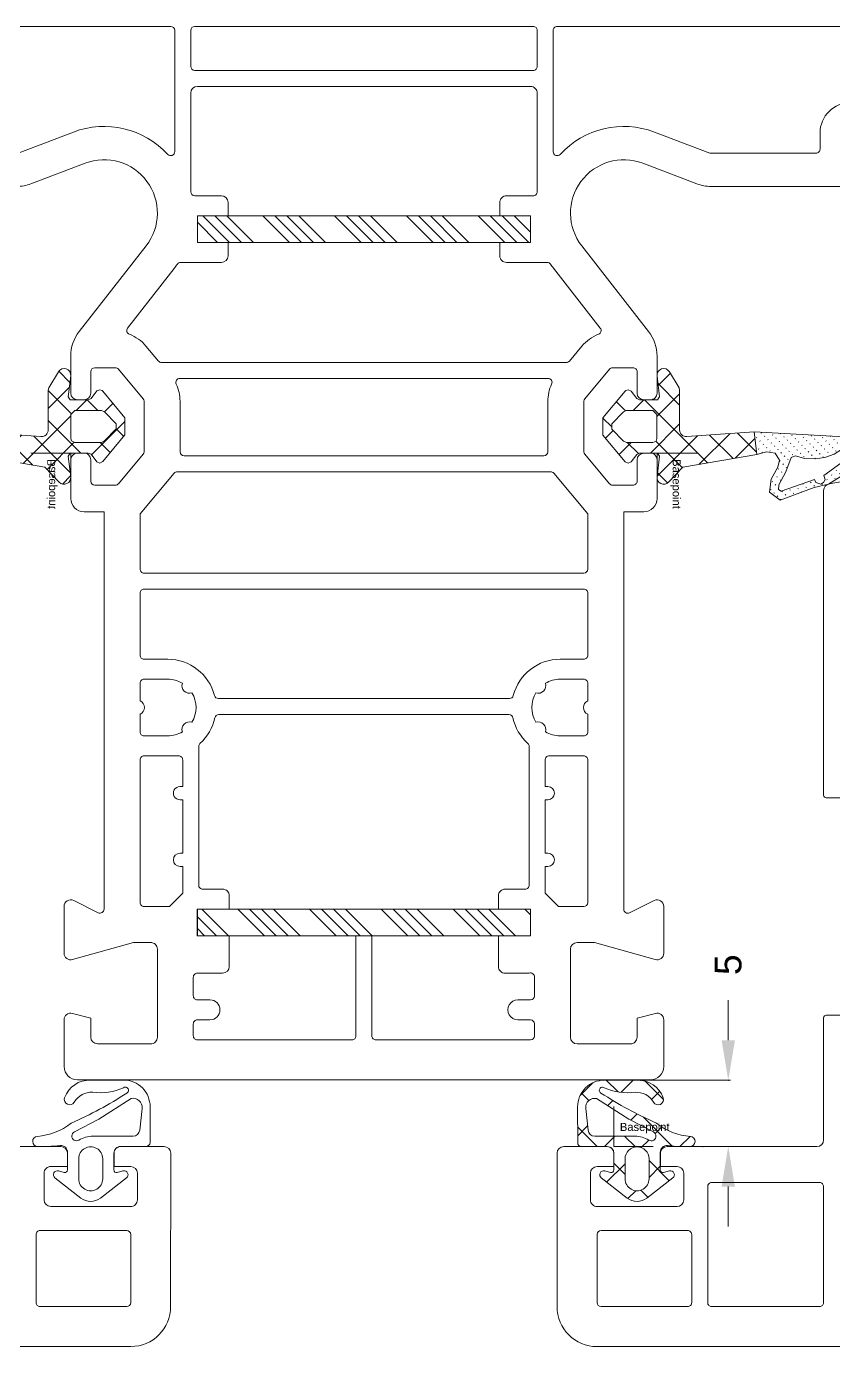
# Model space of a CAD drawing. Header units: millimetres. Extents: x 2258 to 5600, y 711 to 2563.
# Drawn here: x 2731.971 to 2734.311, y 2005.828 to 2009.653 of the extents above; entities that cross this region are included whole.
import ezdxf

# ---------------------------------------------------------------- set-up
doc = ezdxf.new("R2010")
doc.units = ezdxf.units.MM
doc.layers.add('FP_A_DOOR_WIN', color=140, linetype='Continuous', lineweight=18)
doc.layers.add('WAL', color=7, linetype='Continuous', lineweight=30)
doc.styles.get("Standard").update_dxf_attribs({"font": 'arial.ttf'})
doc.dimstyles.new('SCHUECO', dxfattribs={"dimtxt": 4, "dimasz": 3, "dimexe": 0.18, "dimexo": 0.0625, "dimgap": 2, "dimtad": 0, "dimdec": 0, "dimzin": 0, "dimdsep": 46, "dimtxsty": 'Standard', "dimcen": 0.09, "dimadec": 0, "dimazin": 0, "dimtfac": 1, "dimtdec": 0, "dimtofl": 0, "dimtmove": 0, "dimatfit": 3, "dimfxl": 1, "dimtolj": 1, "dimtzin": 0, "dimarcsym": 0})
pattern_1 = [(44.99999999999995, (-2228.714423084486, 937.4857451833668), (-2.694076836320745, 2.694076836320748), []), (44.99999999999995, (-2227.816397084498, 937.4857451833959), (-2.694076836320745, 2.694076836320748), []), (44.99999999999995, (-2226.918371084495, 937.4857451833959), (-2.694076836320745, 2.694076836320748), []), (44.99999999999995, (-2226.020343084499, 937.4857451833959), (-2.694076836320745, 2.694076836320748), [])]

# ---------------------------------------------------------------- blocks, each defined once
blk = doc.blocks.new('*D17')
at = {"transparency": 16777216}
for p, q in [((101.6754354539699, 53.10518413807917), (101.6754354539699, 56.10518413807917)), ((95.17517284629906, 50.10518413807917), (101.8554354539699, 50.10518413807917)), ((99.8524201691362, 45.1374787787651), (101.8554354539699, 45.1374787787651)), ((101.6754354539699, 42.1374787787651), (101.6754354539699, 39.1374787787651))]:
    blk.add_line(p, q, dxfattribs=at)
for p in [(95.11267284629906, 50.10518413807917), (101.6754354539699, 50.10518413807917), (99.7899201691362, 45.1374787787651)]:
    blk.add_point(p, dxfattribs=at)
for points in [[(101.1754354539699, 53.10518413807917), (102.1754354539699, 53.10518413807917), (101.6754354539699, 50.10518413807917)], [(101.1754354539699, 42.1374787787651), (102.1754354539699, 42.1374787787651), (101.6754354539699, 45.1374787787651)]]:
    blk.add_solid(points, dxfattribs=at)
at = {"transparency": 16777216, "insert": (101.6754354539699, 58.77185080474585), "char_height": 2, "attachment_point": 5, "rotation": 90}
blk.add_mtext('\\A1;5', dxfattribs=at)
blk = doc.blocks.new('BASEPOINT')
for p, q in [((0.0001424139276124947, -6.579969547004794e-08), (0.0001424139276124947, 2.998156919277449)), ((-7.890404418731123e-08, 0.0005381883725030789), (2.956911949821283, 0.0005381883725030789))]:
    blk.add_line(p, q)
blk.add_text('Basepoint', height=0.6).set_placement((0.4501424139276011, 1.169999934200292))
blk = doc.blocks.new('PRJ_INSERT_77_593613123138', base_point=(370.0591615602781, 296.904111493457))
h = blk.add_hatch()
h.set_pattern_fill('ACAD_ISO07W100', color=256, scale=0.1, angle=45, style=0)
h.set_pattern_definition([(45.00000000000001, (96.33290821566521, -202.4814861769743), (0.3535533905932738, -0.3535533905932737), [0.05, -0.3])])
h.paths.add_polyline_path([(370.2626288746902, 307.2572055504933), (370.3826278046902, 306.9672046304934), (371.4626296346902, 306.5772052504933), (372.4226287246902, 306.0372043304934), (372.7726271946902, 306.0272021904933), (372.9026282646902, 306.2272067704934), (372.0326293346902, 308.7072025004933), (372.2526267346902, 308.8172031104933), (372.3726294846903, 309.1872058604933), (372.2526267346902, 309.3972049404933), (372.0326293346902, 309.5072055504933), (371.7226279546902, 309.4172092104934), (370.4026282646902, 311.2372012804934), (369.8526290246903, 311.4372058604934), (369.7226279546902, 310.8272052504934), (370.1226294846903, 310.1872058604934), (370.3826278046902, 309.4872012804933), (370.4926284146902, 308.7372012804933), (370.4526275046902, 307.9872012804933)], flags=16)
h.paths.add_polyline_path([(370.5926268946902, 306.0872073804933), (370.0526297946902, 305.7572055504933), (369.9726279546902, 305.1272006704933), (370.1626265846902, 304.3872028004934), (368.4726279546902, 304.1872058604933), (368.8226264346902, 310.9472079904934), (369.1726287246902, 311.6572070804933), (370.6226294846903, 312.8972049404934), (370.8026297946902, 312.9672046304934), (371.0326293346902, 312.8872028004933), (371.1226294846903, 312.6472049404934), (370.9926284146902, 312.2372012804934), (371.1126273446902, 311.7972064704933), (372.3826278046902, 309.7572055504933), (372.6426299446903, 308.6872058604933), (373.5926268946902, 306.1372028004934), (372.9926284146902, 305.3472018904934), (372.0026267346902, 305.4772067704934), (371.1226294846903, 305.9672046304934)])
h = blk.add_hatch()
h.set_pattern_fill('ANSI37', color=256, scale=0.5, style=0)
h.set_pattern_definition([(45.00000000000001, (96.33290821566521, -202.4814861769743), (1.122532015133644, -1.122532015133644), []), (315, (96.33290821566521, -202.4814861769743), (-1.122532015133644, -1.122532015133644), [])])
edge = h.paths.add_edge_path()
edge.add_arc((364.2139190631738, 297.402952210202), 0.4999999999999765, 120.8947328406612, 276.9882955879087)
edge.add_line((364.2747523546797, 296.9066666969694), (365.8291620202781, 297.0972018904934))
edge.add_line((365.8291620202781, 297.0972018904934), (366.0591615602781, 296.9372058604933))
edge.add_line((366.0591615602781, 296.9372058604933), (366.0591615602781, 295.5872073804933))
edge.add_line((366.0591615602781, 295.5872073804933), (365.9691614102782, 295.3772044804933))
edge.add_line((365.9691614102782, 295.3772044804933), (365.3991617102781, 294.9572025004933))
edge.add_line((365.3991617102781, 294.9572025004933), (365.3091615602781, 294.7272067704934))
edge.add_line((365.3091615602781, 294.7272067704934), (365.3691610302782, 294.5572047904934))
edge.add_line((365.3691610302782, 294.5572047904934), (365.4191621702781, 294.5072055504933))
edge.add_line((365.4191621702781, 294.5072055504933), (367.4191621702781, 292.8372073804933))
edge.add_line((367.4191621702781, 292.8372073804933), (368.6991609502782, 292.8372073804933))
edge.add_line((368.6991609502782, 292.8372073804933), (370.6991609502782, 294.5072055504933))
edge.add_line((370.6991609502782, 294.5072055504933), (370.8091615602781, 294.7272067704934))
edge.add_line((370.8091615602781, 294.7272067704934), (370.7191614102782, 294.9572025004933))
edge.add_line((370.7191614102782, 294.9572025004933), (370.1491617102781, 295.3772044804933))
edge.add_line((370.1491617102781, 295.3772044804933), (370.0591615602781, 295.5872073804933))
edge.add_line((370.0591615602781, 295.5872073804933), (370.0591615602781, 296.9372058604933))
edge.add_line((370.0591615602781, 296.9372058604933), (370.2891611002781, 297.0972018904934))
edge.add_line((370.2891611002781, 297.0972018904934), (371.8341112121234, 296.9078259892771))
edge.add_arc((371.894944577482, 297.404111493457), 0.5000000000000268, 263.0116958858569, 406.2845243053848)
edge.add_line((372.2404834077912, 297.7655017489269), (371.1091608002781, 298.8472018904934))
edge.add_line((371.1091608002781, 298.8472018904934), (370.1626265846902, 304.3872028004934))
edge.add_line((370.1626265846902, 304.3872028004934), (368.4726279546902, 304.1872058604933))
edge.add_line((368.4726279546902, 304.1872058604933), (368.8197329087203, 299.1406875398265))
edge.add_arc((368.3216274998939, 299.0972018904934), 0.4999999999999836, 270, 364.9893918508951, ccw=False)
edge.add_line((368.3216274998939, 298.5972018904934), (365.3291620202781, 298.5972018904934))
edge.add_line((365.3291620202781, 298.5972018904934), (365.1691621702781, 298.5572086004934))
edge.add_line((365.1691621702781, 298.5572086004934), (363.957187878871, 297.8320082659878))
h.paths.add_polyline_path([(369.2591623202782, 296.5972018904934), (369.1491617102781, 296.8372073804933), (368.9591630902781, 296.8972049404933), (367.1591600302781, 296.8972049404933), (366.8591608002781, 296.5972018904934), (366.8591608002781, 294.6072040204933), (366.9691614102782, 294.3772044804933), (367.8691629302782, 293.4972034104933), (368.2491601902781, 293.4972034104933), (369.1491617102781, 294.3772044804933), (369.2591623202782, 294.6072040204933)], flags=16)
for points in [[(370.5926268946902, 306.0872073804933), (370.0526297946902, 305.7572055504933), (369.9726279546902, 305.1272006704933), (370.1626265846902, 304.3872028004934), (368.4726279546902, 304.1872058604933), (368.8226264346902, 310.9472079904934), (369.1726287246902, 311.6572070804933), (370.6226294846903, 312.8972049404934), (370.8026297946902, 312.9672046304934), (371.0326293346902, 312.8872028004933), (371.1226294846903, 312.6472049404934), (370.9926284146902, 312.2372012804934), (371.1126273446902, 311.7972064704933), (372.3826278046902, 309.7572055504933), (372.6426299446903, 308.6872058604933), (373.5926268946902, 306.1372028004934), (372.9926284146902, 305.3472018904934), (372.0026267346902, 305.4772067704934), (371.1226294846903, 305.9672046304934)], [(370.2626288746902, 307.2572055504933), (370.3826278046902, 306.9672046304934), (371.4626296346902, 306.5772052504933), (372.4226287246902, 306.0372043304934), (372.7726271946902, 306.0272021904933), (372.9026282646902, 306.2272067704934), (372.0326293346902, 308.7072025004933), (372.2526267346902, 308.8172031104933), (372.3726294846903, 309.1872058604933), (372.2526267346902, 309.3972049404933), (372.0326293346902, 309.5072055504933), (371.7226279546902, 309.4172092104934), (370.4026282646902, 311.2372012804934), (369.8526290246903, 311.4372058604934), (369.7226279546902, 310.8272052504934), (370.1226294846903, 310.1872058604934), (370.3826278046902, 309.4872012804933), (370.4926284146902, 308.7372012804933), (370.4526275046902, 307.9872012804933)], [(369.2591623202782, 296.5972018904934), (369.1491617102781, 296.8372073804933), (368.9591630902781, 296.8972049404933), (367.1591600302781, 296.8972049404933), (366.8591608002781, 296.5972018904934), (366.8591608002781, 294.6072040204933), (366.9691614102782, 294.3772044804933), (367.8691629302782, 293.4972034104933), (368.2491601902781, 293.4972034104933), (369.1491617102781, 294.3772044804933), (369.2591623202782, 294.6072040204933)]]:
    blk.add_lwpolyline(points, close=True)
blk.add_lwpolyline([(363.957187878871, 297.8320082659878, 0.8104602076721642), (364.2747523546797, 296.9066666969694), (365.8291620202781, 297.0972018904934), (366.0591615602781, 296.9372058604933), (366.0591615602781, 295.5872073804933), (365.9691614102782, 295.3772044804933), (365.3991617102781, 294.9572025004933), (365.3091615602781, 294.7272067704934), (365.3691610302782, 294.5572047904934), (365.4191621702781, 294.5072055504933), (367.4191621702781, 292.8372073804933), (368.6991609502782, 292.8372073804933), (370.6991609502782, 294.5072055504933), (370.8091615602781, 294.7272067704934), (370.7191614102782, 294.9572025004933), (370.1491617102781, 295.3772044804933), (370.0591615602781, 295.5872073804933), (370.0591615602781, 296.9372058604933), (370.2891611002781, 297.0972018904934), (371.8341112121234, 296.9078259892771, 0.7217059250208615), (372.2404834077912, 297.7655017489269), (371.1091608002781, 298.8472018904934), (370.1626265846902, 304.3872028004934), (368.4726279546902, 304.1872058604933), (368.8197329087203, 299.1406875398265, -0.4399552836846325), (368.3216274998939, 298.5972018904934), (365.3291620202781, 298.5972018904934), (365.1691621702781, 298.5572086004934)], format="xyb", close=True)
blk.add_blockref('BASEPOINT', (370.0591615602781, 296.904111493457))
blk = doc.blocks.new('PRJ_INSERT_82_593613108129', base_point=(93.09175947517126, 45.13613779578571))
for points in [[(96.57175947517125, 43.38587658549507, 0.4931454364978535), (96.82352329069754, 43.19269142198048), (97.25386843934203, 43.30800207255939, -0.8182563119999993), (97.51551644842996, 42.78128659085793), (95.57004920008067, 41.27047850614416, -0.3423746699999996), (94.09457123851244, 41.26964571502724), (92.14783110374047, 42.77792282673801, -0.8187275480000128), (92.40921151568274, 43.30484580622618), (92.83999565964504, 43.18941752719068, 0.4931454364977577), (93.09175947517126, 43.38260269070529), (93.09175947517126, 44.6374787787651, 0.4142135623730951), (92.59175947517126, 45.1374787787651), (90.67509230374839, 45.1374787787651, -0.4138931122736059), (90.37509248334236, 45.43715051612516), (90.37216594885064, 48.11171568158161, -0.4144342108231597), (92.371998102171, 50.11369932415977), (94.84659984777645, 50.11369932415976, -0.326046179430916), (96.79015758703423, 48.79695738080039, -0.9093540687874182), (96.06772258947562, 48.46181333783163, 0.282567528062956), (94.68345287512017, 49.20180357220664, -0.1321869411913661), (92.36002225202456, 49.54727830056522, 1.066738308784841), (92.12449244264275, 49.14794116641387, 0.03987579388845044), (96.29622295568663, 46.88146055462859, 0.1492606141853157), (98.83346861699634, 45.89834376379143, -0.9639919681438134), (98.8055596810595, 45.13747877876509), (98.03945080570902, 45.13747877876509, -0.01234917559832588), (97.12115260942637, 45.20578850835254, 0.4435007188284667), (96.57175947517125, 44.70823417133149)], [(94.2201044864483, 47.19826353314413), (96.05439403722954, 46.22859800580039, -1.052815809151286), (95.71731212804985, 45.61617124798789, 0.1393325173808946), (94.66411998937798, 45.91594541790977), (91.65344415577628, 45.91591661471215, -0.3824563180869147), (91.15644155935468, 46.36120670734741), (90.9764292545147, 47.99648130658164, -0.5055033371080669), (91.79450949353532, 48.73804006586558)], [(93.93175947517128, 44.21543459327921, -0.9999999999999999), (95.73175947517123, 44.21543459327921), (95.73175947517123, 42.71689257772726, -0.9999999999999999), (93.93175947517128, 42.71689257772726)]]:
    blk.add_lwpolyline(points, format="xyb", close=True)
blk = doc.blocks.new('PRJ_INSERT_87_593613108102', base_point=(93.09175947517126, 45.13613779578571))
h = blk.add_hatch()
h.set_pattern_fill('NETZ', color=256, scale=2, angle=45, style=0)
h.set_pattern_definition([(135, (93.08175947517125, 43.61418591525233), (1.414213562373095, 1.414213562373095), []), (45.00000000000001, (93.08175947517125, 43.61418591525233), (1.414213562373095, -1.414213562373095), [])])
edge = h.paths.add_edge_path()
edge.add_arc((96.77175947517125, 43.38587658549508), 0.2000000000000028, 180.000000000002, 285.0000019295155)
edge.add_line((96.82352329069754, 43.19269142198048), (97.25386843934203, 43.30800207255939))
edge.add_arc((97.3315133211453, 43.01822739111446), 0.2999968227777602, -52.16785566725042, 104.9999981410138, ccw=False)
edge.add_line((97.51551644842996, 42.78128659085793), (95.57004920008067, 41.27047850614416))
edge.add_arc((94.8317734016949, 42.22115599779926), 1.203677219034148, 232.2325292912112, 307.83214861302235, ccw=False)
edge.add_line((94.09457123851244, 41.26964571502724), (92.14783110374047, 42.77792282673801))
edge.add_arc((92.33156664494926, 43.01507115096121), 0.2999967946248068, 75.00000260703348, 232.23252942474682, ccw=False)
edge.add_line((92.40921151568274, 43.30484580622618), (92.83999565964504, 43.18941752719068))
edge.add_arc((92.89175947517126, 43.38260269070529), 0.1999999999999995, 254.9999980705052, 360)
edge.add_line((93.09175947517126, 43.38260269070529), (93.09175947517126, 44.6374787787651))
edge.add_arc((92.59175947517126, 44.6374787787651), 0.5, 0, 90)
edge.add_line((92.59175947517126, 45.1374787787651), (90.67509230374839, 45.1374787787651))
edge.add_arc((90.67509230374839, 45.43747877876511), 0.3000000000000114, 180.0626935586477, 270, ccw=False)
edge.add_line((90.37509248334236, 45.43715051612516), (90.37216594885064, 48.11171568158161))
edge.add_arc((92.37232010137694, 48.11354436159928), 2.000154988479351, 90.0092238829954, 180.052383771404, ccw=False)
edge.add_line((92.371998102171, 50.11369932415977), (94.84659984777645, 50.11369932415976))
edge.add_arc((94.91607997703656, 48.12350345785251), 1.991408314391722, 19.766012035192716, 91.99945247194978, ccw=False)
edge.add_arc((96.412993297906, 48.66376018914963), 0.3999929910101586, -149.67688034763017, 19.45089272254171, ccw=False)
edge.add_arc((94.77315991892199, 47.70487118152124), 1.499617930004429, 30.31520107230063, 93.42947711197583)
edge.add_arc((94.16370361469352, 53.69197274753278), 4.52015027590489, 246.4823667588764, 276.6027570776597, ccw=False)
edge.add_arc((92.22934864755675, 49.3552233094328), 0.2322944478963791, 55.76875376987268, 243.1668750414375)
edge.add_arc((108.3973901569434, 74.12764261078864), 29.81262625583647, 236.9179750980363, 246.0519946565889)
edge.add_arc((99.17480532190129, 50.54491495581262), 4.659091605521037, 231.8412851438167, 265.7986037213013)
edge.add_arc((98.8055596810595, 45.51842312865142), 0.3809443498863254, -90, 85.7986037213019, ccw=False)
edge.add_line((98.8055596810595, 45.13747877876509), (98.03945080570902, 45.13747877876509))
edge.add_arc((98.96297117533568, 63.75907186026259), 18.64447957884561, 264.33071728625805, 267.16079599675686, ccw=False)
edge.add_arc((97.07175947517125, 44.70823417133148), 0.5000000000000088, 84.33071728625671, 179.9999999999992)
edge.add_line((96.57175947517125, 44.70823417133149), (96.57175947517125, 43.38587658549507))
edge = h.paths.add_edge_path(flags=16)
edge.add_arc((94.83175947517125, 44.21543459327921), 0.8999999999999773, 0, 180, ccw=False)
edge.add_line((95.73175947517123, 44.21543459327921), (95.73175947517123, 42.71689257772726))
edge.add_arc((94.83175947517125, 42.71689257772726), 0.8999999999999773, -180, 0, ccw=False)
edge.add_line((93.93175947517128, 42.71689257772726), (93.93175947517128, 44.21543459327921))
edge = h.paths.add_edge_path(flags=16)
edge.add_line((94.2201044864483, 47.19826353314413), (96.05439403722954, 46.22859800580039))
edge.add_arc((95.90162032305382, 45.91370628057193), 0.3499951519098565, -121.77616109016992, 64.11906923552851, ccw=False)
edge.add_arc((94.66328266683387, 43.91303443117008), 2.002911161762198, 58.24765455453224, 89.9760473404002)
edge.add_line((94.66411998937798, 45.91594541790977), (91.65344415577628, 45.91591661471215))
edge.add_arc((91.653439372266, 46.41591661468926), 0.4999999999999954, 186.2818715188933, 270.00054814990034, ccw=False)
edge.add_line((91.15644155935468, 46.36120670734741), (90.9764292545147, 47.99648130658164))
edge.add_arc((91.65849702869959, 48.06605929631473), 0.6856074279329417, 78.55761637273463, 185.8246158643593, ccw=False)
edge.add_line((91.79450949353532, 48.73804006586558), (94.2201044864483, 47.19826353314413))
for points in [[(96.57175947517125, 43.38587658549507, 0.4931454364978535), (96.82352329069754, 43.19269142198048), (97.25386843934203, 43.30800207255939, -0.8182563119999993), (97.51551644842996, 42.78128659085793), (95.57004920008067, 41.27047850614416, -0.3423746699999996), (94.09457123851244, 41.26964571502724), (92.14783110374047, 42.77792282673801, -0.8187275480000128), (92.40921151568274, 43.30484580622618), (92.83999565964504, 43.18941752719068, 0.4931454364977577), (93.09175947517126, 43.38260269070529), (93.09175947517126, 44.6374787787651, 0.4142135623730951), (92.59175947517126, 45.1374787787651), (90.67509230374839, 45.1374787787651, -0.4138931122736059), (90.37509248334236, 45.43715051612516), (90.37216594885064, 48.11171568158161, -0.4144342108231597), (92.371998102171, 50.11369932415977), (94.84659984777645, 50.11369932415976, -0.326046179430916), (96.79015758703423, 48.79695738080039, -0.9093540687874182), (96.06772258947562, 48.46181333783163, 0.282567528062956), (94.68345287512017, 49.20180357220664, -0.1321869411913661), (92.36002225202456, 49.54727830056522, 1.066738308784841), (92.12449244264275, 49.14794116641387, 0.03987579388845044), (96.29622295568663, 46.88146055462859, 0.1492606141853157), (98.83346861699634, 45.89834376379143, -0.9639919681438134), (98.8055596810595, 45.13747877876509), (98.03945080570902, 45.13747877876509, -0.01234917559832588), (97.12115260942637, 45.20578850835254, 0.4435007188284667), (96.57175947517125, 44.70823417133149)], [(94.2201044864483, 47.19826353314413), (96.05439403722954, 46.22859800580039, -1.052815809151286), (95.71731212804985, 45.61617124798789, 0.1393325173808946), (94.66411998937798, 45.91594541790977), (91.65344415577628, 45.91591661471215, -0.3824563180869147), (91.15644155935468, 46.36120670734741), (90.9764292545147, 47.99648130658164, -0.5055033371080669), (91.79450949353532, 48.73804006586558)], [(93.93175947517128, 44.21543459327921, -0.9999999999999999), (95.73175947517123, 44.21543459327921), (95.73175947517123, 42.71689257772726, -0.9999999999999999), (93.93175947517128, 42.71689257772726)]]:
    blk.add_lwpolyline(points, format="xyb", close=True)
blk.add_blockref('BASEPOINT', (93.09175947517126, 45.13613779578571))
dim = blk.add_linear_dim(base=(101.6754354539699, 50.10518413807917), p1=(99.7899201691362, 45.1374787787651), p2=(95.11267284629906, 50.10518413807917), angle=90, dimstyle='SCHUECO')
dim.commit()
dim.dimension.update_dxf_attribs({"geometry": '*D17', "text_midpoint": (101.6754354539699, 58.77185080474585)})
blk = doc.blocks.new('sd3')
at = {"layer": 'FP_A_DOOR_WIN', "ltscale": 1000}
h = blk.add_hatch(dxfattribs=at)
h.set_pattern_fill('ANSI34', color=256, scale=0.2, angle=-3.81666561775622e-14, style=0)
h.set_pattern_definition(pattern_1)
h.paths.add_polyline_path([(-862.266510333604, 131.8003017480223), (-887.2663043399516, 131.8003017480514), (-887.2663043399516, 133.8000881250045), (-884.9663775821318, 133.80008812499), (-884.9663775821173, 133.8003017480078), (-864.5662921329058, 133.8003017480369), (-864.5662921329131, 133.8000881249463), (-862.2665103335894, 133.80008812499)])
h = blk.add_hatch(dxfattribs=at)
h.set_pattern_fill('ANSI34', color=256, scale=0.2, angle=-3.81666561775622e-14, style=0)
h.set_pattern_definition(pattern_1)
h.paths.add_polyline_path([(-864.6662677188506, 81.80028458188463), (-864.6662677188506, 81.8000709588814), (-862.2665103335967, 81.80007095880865), (-862.266510333604, 79.80028458185552), (-887.266304339937, 79.80028458187007), (-887.2663043399516, 81.8000709588232), (-884.8664019962016, 81.8000709588523), (-884.866401996187, 81.80028458188463)])
for points in [[(-848.7157538849424, 136.0001011712156, -0.09100544918140649), (-849.7809004879382, 136.1955427994981), (-853.8460677524272, 137.7394659097044, 0.7590233678601905), (-858.4183333774126, 131.5374385888135), (-853.4022076669571, 125.1171345943585, -0.1673434661817738), (-852.7662337680522, 123.2701422842656), (-852.7662337680376, 120.5000850731885, -0.4140987294296795), (-853.2662337680449, 120.000085073174), (-853.7662337680376, 120.0000850731885, -0.4144742986754213), (-854.2662337680449, 120.5000850732467), (-854.2662337680376, 122.1000759179442, 0.4139852398019882), (-854.5662825961772, 122.4000789697311), (-856.1125472446001, 122.4000789696875, 0.2215126737079824), (-856.3424056430449, 122.292916494087), (-858.1960515433966, 120.0837239760294, 0.176321042264462), (-858.2662337680449, 119.8908929874742), (-858.2662337680522, 116.1092790663679, 0.1763201655851752), (-858.1960521991932, 115.9164488594397), (-856.3424056430376, 113.7072403008642, 0.2215126737079616), (-856.1125472446074, 113.6000778252928), (-854.5662825961699, 113.6000778252783, 0.4139727884084307), (-854.2662337680231, 113.9000808770506), (-854.2662337680376, 115.5000869805663, -0.4144341899851268), (-853.7662337680449, 116.0000869805663), (-853.2662337680376, 116.0000869805663, -0.4140585600646581), (-852.7662337680522, 115.5000869805954), (-852.7662337680376, 112.6000778253074, -0.4141168356852669), (-853.7662337680595, 111.6000778253219), (-855.2662337680376, 111.6000778253074), (-855.2662337680376, 81.8000709588232, 0.55691686604508), (-854.8327620883574, 81.53142471863248), (-852.9887679477251, 82.44783707213355, -0.556607904861629), (-852.2662337680522, 82.000083165869), (-852.2662337680376, 78.5000831658981, -0.4967580906147946), (-852.9013656039824, 78.0186988885107), (-857.4663070102179, 79.30007095880865), (-858.7662337680449, 79.3000709588232, 0.4145128486108499), (-859.2662337680522, 78.8000709588232), (-859.2662337680376, 72.20011063171842, 0.4145128486108457), (-858.7662337680376, 71.70011063166021), (-854.7662337680449, 71.70011063167476, 0.4141372546644739), (-854.2662337680449, 72.20011063167476), (-854.2662337680522, 73.61580582213355), (-852.8957503696001, 73.9830543572898, -0.4929991430939729), (-852.2662337680231, 73.50008316588355), (-852.2662337680449, 70.00009842467261, -0.4141097112097161), (-853.2662337680376, 69.0001011712302), (-896.2662356753863, 69.00010117127385, -0.414271049464196), (-897.2662356754008, 70.00009842465806), (-897.2662356754008, 73.50008316588355, -0.4932576109840519), (-896.6368411441363, 73.98305435730435), (-895.2662356754008, 73.6158058221481), (-895.2662356754008, 72.20011063168931, 0.4145128486108478), (-894.7662356753935, 71.70011063170386), (-890.7663043399298, 71.70011063166021, 0.414137254664476), (-890.2663043399225, 72.20011063166021), (-890.2663043399443, 78.80007095883775, 0.4141372546644635), (-890.766304339937, 79.30007095883775), (-892.0662921329058, 79.30007095886685), (-896.6311038394633, 78.0186988885398, -0.4970037249472636), (-897.2662356753863, 78.500083165869), (-897.2662356753863, 82.00008316585445, -0.5568370763175419), (-896.5437014956988, 82.44783707213355), (-894.6998294254008, 81.53142471860338, 0.5565166634736244), (-894.2662356754008, 81.80007095883775), (-894.2662356753935, 111.6000778252637), (-895.766235675379, 111.6000778252783, -0.4142782962719561), (-896.7662356754008, 112.6000778253074), (-896.7662356753935, 115.5000869805663, -0.4144341899851226), (-896.2662356753863, 116.0000869805808), (-895.7662356753935, 116.0000869805663, -0.4140585600646664), (-895.2662356753863, 115.5000869805808), (-895.2662356753863, 113.9000808770506, 0.4144778819058457), (-894.9663089175883, 113.6000778252783), (-893.420044269129, 113.6000778252637, 0.2215154119247647), (-893.1901935000933, 113.7072403008642), (-891.336489035195, 115.9164451330726, 0.1763243448808991), (-891.2663043399443, 116.1092790660623), (-891.266304339937, 119.8908929877798, 0.1763252215664501), (-891.3364896910061, 120.0837277022947), (-893.1901911423774, 122.2929136842722, 0.2216964525937147), (-893.4200057913113, 122.400078969702), (-894.9663089175738, 122.4000789697166, 0.4144907307888861), (-895.2662356753935, 122.1000759179587), (-895.2662356753717, 120.5000850731885, -0.4140987294296753), (-895.7662356753863, 120.0000850732031), (-896.2662356753863, 120.0000850731885, -0.4144742986754232), (-896.7662356753863, 120.5000850732613), (-896.7662356754008, 123.270298527932, -0.1673417594040384), (-896.1302740425672, 125.1172751380655), (-891.1143268008818, 131.5374385888717, 0.7590228700914367), (-895.6865237613238, 137.7394659096753), (-899.7515410032793, 136.1955534160952, -0.09100796121511623), (-900.8167155594201, 136.0001011712448), (-912.0162356754008, 136.0001011712448, -0.4144957204533536)], [(-948.2662285228289, 49.0001011712302), (-892.2662342448821, 49.0001011712593, 0.4141800440952208), (-889.2662342448748, 52.00010212494817), (-889.2662342448821, 63.50010212490452, 0.4141000780213171), (-889.7662342448748, 64.0001011712593), (-893.0162342448748, 64.0001011712593, 0.4142262546462484), (-893.5162342448893, 63.50010212493362), (-893.5162342448748, 62.50010212488996), (-892.2662342448821, 62.50010212490452, -0.4140987294296731), (-891.7662342448748, 62.00010212490452), (-891.7662342448821, 60.00034088523535, -0.4143533987650225), (-892.2664730056567, 59.50010212493362), (-898.2662342448675, 59.50010212488996, -0.4142005543965916), (-898.7662342448821, 60.00010212488996), (-898.7662342448893, 62.00010212491907, -0.4142249059344036), (-898.2662342448821, 62.50010212493362), (-897.0162342448893, 62.50010212491907), (-897.0162342448748, 63.50010212491907, 0.4140987294296983), (-897.5162342448821, 64.00010212490452), (-908.7662380595866, 64.00010212490452, -0.4141852284235096), (-909.2662380595721, 64.50010212488996), (-909.2662380595721, 73.6501112801634, 0.4141729218234941), (-909.4663113017741, 73.85010822844924), (-911.2658892752734, 73.85010822842014, -0.4148355601868188)], [(-911.2658892752661, 90.1501112801925), (-909.4663113017741, 90.15011128017795, 0.4142649428828891), (-909.2662380595793, 90.35010822840559), (-909.2662380595793, 113.1989088876144, 0.3637908684517543), (-909.6794460673773, 113.6913100106467), (-914.2662380595793, 114.5001021249336)], [(-801.2662418742839, 49.0001011712593), (-857.2662361522307, 49.00010117124475, -0.4141800440952208), (-860.2662361522089, 52.00010212490452), (-860.2662361522234, 63.50010212493362, -0.4141000780213171), (-859.766236152238, 64.0001011712302), (-856.5162361522307, 64.00010117124475, -0.4142262546462484), (-856.016236152238, 63.50010212488996), (-856.0162361522234, 62.50010212490452), (-857.2662361522234, 62.50010212488996, 0.4140987294296731), (-857.7662361522307, 62.00010212488996), (-857.7662361522307, 60.0003408852499, 0.4143533987650225), (-857.2659973914415, 59.50010212490452), (-851.2662361522234, 59.50010212488996, 0.4142005543965916), (-850.7662361522162, 60.00010212487541), (-850.7662361522234, 62.00010212493362, 0.4142249059344036), (-851.2662361522307, 62.50010212493362), (-852.516236152238, 62.50010212491907), (-852.5162361522234, 63.50010212490452, -0.4140987294296983), (-852.0162361522234, 64.00010212490452), (-840.7662323375407, 64.00010212493362, 0.4141852284235096)]]:
    blk.add_lwpolyline(points, format="xyb", dxfattribs=at)
for points in [[(-908.6938479800738, 138.5000860268919, -0.4144907307889035), (-908.9937747379008, 138.8000890786643), (-908.9937747378935, 140.0000860269065, 0.4141775996259797), (-911.2938235660113, 142.3000890786498), (-915.2330325503863, 142.3000890786789, -0.4928747108713756), (-915.5228274722758, 142.6777288491576), (-914.1562503238238, 147.7777349526878, -0.3394217371552758), (-913.866455401956, 148.0000860269211), (-889.266304339937, 148.0000860268919, -0.4143884253417999), (-888.9663775821391, 147.7000829751487), (-888.9663775821246, 138.6087743813987, -0.6832181389907827), (-889.4868853946246, 138.4054510171409, 0.3063394764209429), (-896.574097003504, 140.0765935952368), (-900.7250979800738, 138.5000860268919)], [(-887.7663043399516, 147.7000829751632, -0.4144778819058825), (-887.4663775821246, 148.0000860268628), (-862.0662921329058, 148.0000860268628, -0.4139727884084385), (-861.7662433047808, 147.7000829751487), (-861.7662433047808, 145.0000860269065, -0.4139852398019465), (-862.0662921329131, 144.7000829751632), (-887.4663775821246, 144.7000829751487, -0.414490730788879), (-887.766304339937, 145.0000860268628)], [(-860.5662902255644, 147.7000829751196, -0.4141142411121429), (-860.2662413974322, 148.0000860268919), (-835.6661365886393, 148.0000860268919, -0.3394576897595111), (-835.3763416667571, 147.7777349526441), (-834.0097645183196, 142.6777288491721, -0.4933796641124775), (-834.2995594402018, 142.3000890786643), (-838.2387679477324, 142.3000890786352, 0.4141730664658379), (-840.5388167758356, 140.0000860268628), (-840.5388167758501, 138.8000890786352, -0.4144907307888772), (-840.8387435336626, 138.5000860269211), (-848.8074935336772, 138.5000860268919), (-852.9584945102251, 140.0765935952368, 0.3063520428537711), (-860.0456603427592, 138.4054510171409, -0.6829872473079543), (-860.5662902255717, 138.6087743813841)], [(-857.0308822757506, 125.376138019521, -0.5068786376784042), (-857.1623103471211, 124.9104048856098, 0.1294042729086624), (-858.4099861680515, 124.0293243503256), (-859.351468304143, 122.9072571364668, -0.2217007050997219), (-859.581286079454, 122.8000881249609), (-889.9512820884265, 122.8000881249609, -0.2216964525937126), (-890.1810967373458, 122.9072534103907), (-891.1218593020894, 124.0284261153574, 0.129513809728693), (-892.3702505957845, 124.910419523716, -0.5068763388598283), (-892.5016789129149, 125.3761512401106), (-888.9867028326698, 129.8751461205102, 0.01374640017175579), (-888.7679962889451, 130.1715180152387, -0.245391264120013), (-888.521801665258, 130.3000881249754), (-885.4663775821246, 130.3000881250045, 0.4144640356852681), (-884.9663775821246, 130.8000881250045), (-884.9663775821246, 131.8000881250045), (-887.266304339937, 131.8000881249609), (-887.2663043399516, 133.8000881250045), (-884.9663775821318, 133.80008812499), (-884.9663775821246, 134.8000881249609, 0.414417294069638), (-885.4663775821246, 135.3000890786643), (-887.46637758211, 135.3000890786498, -0.4145345493896754), (-887.7663043399298, 135.6000768715894), (-887.7663043399516, 143.0000860268919, -0.414434189985134), (-887.266304339937, 143.5000860268628), (-862.2662433047808, 143.5000860268774, -0.4140585600646061), (-861.7662433047808, 143.0000860268774), (-861.7662433047954, 135.6000768715894, -0.4140292785831807), (-862.0662921329058, 135.3000890786643), (-864.0662921329058, 135.3000890786498, 0.4140757920632828), (-864.5662921328912, 134.8000881249463), (-864.5662921329131, 133.8000881249463), (-862.2662433047808, 133.80008812499), (-862.2662433047954, 131.8000881250045), (-864.5662921329204, 131.8000881249609), (-864.5662921329058, 130.8000881249754, 0.4141227121502763), (-864.0662921329131, 130.3000881249754), (-861.0108567984862, 130.3000881249609, -0.2453921737157822), (-860.7646615865233, 130.1715171703254, 0.0146273451228477), (-860.5313901575864, 129.8565686811926)], [(-888.5823131420038, 121.6000759179296), (-860.950224965869, 121.6000759179587, -0.5502031364459006), (-860.6789530387468, 121.1719683787815, 0.1107495697884544), (-860.9662337680638, 119.8908929874888), (-860.9662337680275, 116.1000900322979, -0.4142135623730948), (-861.2662337680449, 115.8000900323386), (-888.2663531680446, 115.8000900323241, -0.414213562373095), (-888.566353168062, 116.100090032327), (-888.5663531680693, 119.8737767275161, 0.1121936566339343), (-888.8535850691114, 121.1719683788542, -0.5502031364174572)], [(-888.7764822831305, 114.6000930840964), (-860.7557710813853, 114.6000930840819, -0.2217095995094762), (-860.5259467671276, 114.4929162791959), (-857.9661849399272, 111.4419580875838), (-857.9661849399126, 107.3000869805692, -0.414213562373095), (-858.266184939901, 107.0000869805372), (-891.2662921328956, 107.0000869805954, -0.414213562373095), (-891.5662921329058, 107.3000869805837), (-891.5662921329131, 111.4421035821288), (-889.0062937716575, 114.4929315650807, -0.2216921539529607)], [(-891.565620746187, 100.846812444448), (-891.5662921270923, 105.5000467475184, -0.4142558224100689), (-891.2662921302472, 105.8000900323677), (-858.266307010199, 105.8000900323095, -0.4142174041424808), (-857.9663070102251, 105.5000860973232), (-857.9663680453814, 100.846812444448, -0.4142983664102387), (-858.2663558383574, 100.5468246514502), (-860.0419879336841, 100.5468246514502, 0.3424565687257416), (-863.5533600932249, 97.82231926947134, -0.3424565687257416), (-863.8439564098808, 97.59684296198247), (-885.6886522699788, 97.59684296199703, -0.3424565687257481), (-885.9792485866492, 97.82231926950044, 0.3424565687257416), (-889.4906207462045, 100.5468246514793), (-891.2656329532256, 100.5468246514356, -0.4142983664102107)], [(-891.565620746187, 96.42183991025377, 0.6499039041334522), (-891.5656207461943, 97.42183991023921), (-891.565620746187, 98.74683685852506, -0.4144468047252342), (-891.2656939883891, 99.04682465145015), (-889.4906207461972, 99.04682465149381, -0.1371996598161573), (-888.3882672820255, 98.73853647233045, 0.6244339804756662), (-887.6755113671534, 98.02681467052025, -0.2804484668413061), (-887.6755192872588, 95.81682162261859, 0.6244863242069474), (-888.3882665666097, 95.10511326472624, -0.1371997601196687), (-889.49062074619, 94.7968246514647), (-891.2656939883818, 94.79682465149381, -0.4143401468750159), (-891.5656207461943, 95.09684296202613)], [(-861.1443421132717, 95.10511326471169, 0.1371997601196687), (-860.0419879337132, 94.79682465150836), (-858.2662948031648, 94.7968246514356, 0.4143401468750159), (-857.9663680453959, 95.09684296198247), (-857.9663680453814, 96.42183991025377, -0.6499039041334397), (-857.9663680453959, 97.42183991023921), (-857.9663680453814, 98.74683685846685, 0.4144468047252377), (-858.2662948031939, 99.0468246514647), (-860.0419879336841, 99.0468246514647, 0.1371996598161571), (-861.1443413978413, 98.738536472345, -0.6244339804756662), (-861.8570973127134, 98.0268146704766, 0.2804484668413063), (-861.857089392608, 95.81682162258949, -0.6244863242069476)], [(-885.653302663115, 96.39683075499488), (-863.8793060167809, 96.39683075496578, -0.3534633579343162), (-863.5860078193218, 96.15988761332119, 0.1579565635716274), (-862.4658090381781, 94.22632539278129, -0.2127273987962162), (-862.3664011295768, 94.00325132717262), (-862.3663409610308, 83.60008926939918, -0.4144299052147346), (-862.6662677188579, 83.30007095883775), (-864.1662677188506, 83.30007095883775, 0.4142634643848764), (-864.6662677188433, 82.80007095883775), (-864.6662677188506, 81.8000709588814), (-862.2662433047954, 81.80007095880865), (-862.2662433047881, 79.8000709588232), (-864.6662677188433, 79.80007095880865), (-864.6662677188433, 77.50008316585445, 0.4141925722659863), (-864.1662677188506, 77.000083165869), (-862.2662433047954, 77.00008316588355, -0.4144246451432656), (-861.9663165469683, 76.7000953728857), (-861.9663165469756, 75.30007095883775, -0.4144246451433697), (-862.2662433047735, 75.00008316585445), (-863.2163165469683, 75.000083165869, 0.9999999999999999), (-863.2163165469683, 73.50008316588355), (-862.2662433047881, 73.50008316585445, -0.4144246451432656), (-861.9663165469756, 73.2000953729148), (-861.9663165469683, 72.30008621762681, -0.4144246451433072), (-862.2662433047662, 72.00009842464351), (-873.8663409610308, 72.00009842464351, -0.4144246451433143), (-874.1662677188433, 72.30008621759771), (-874.1662677188579, 79.8000709588523), (-875.3663409610381, 79.8000709588523), (-875.3663409610308, 72.30008621762681, -0.4144743061600102), (-875.6663287539996, 72.00009842462896), (-887.266304339937, 72.00009842467261, -0.4141488379223913), (-887.5663531680475, 72.30008621759771), (-887.5663531680475, 73.2000953728857, -0.4141488379223222), (-887.2663043399443, 73.500083165869), (-886.316353168062, 73.5000831658399, 0.9999999999999999), (-886.3163531680912, 75.0000831658981), (-887.2663043399516, 75.00008316585445, -0.4141488379224121), (-887.566353168062, 75.30007095886685), (-887.5663531680693, 76.7172462518356, -0.5176515333300975), (-887.1663287540141, 77.00008316588355), (-885.366401996187, 77.000083165869, 0.4144431283276326), (-884.866401996187, 77.500083165869), (-884.8664019961943, 79.8000709588232), (-887.266304339937, 79.80007095883775), (-887.2663043399516, 81.8000709588232), (-884.8664019962016, 81.8000709588523), (-884.866401996187, 82.8000709588523, 0.4145128486108603), (-885.366401996187, 83.3000709588232), (-886.8664019961943, 83.30007095883775, -0.4143401468749465), (-887.1663287539996, 83.60008926938463), (-887.1656066925134, 94.00381082220702, -0.2126569724992277), (-887.0662447100185, 94.22682449649437, 0.1579038066082451), (-885.9466008605232, 96.15988761332119, -0.3534633579343161)], [(-888.6655963321246, 93.29683991025377, -0.4143559503114282), (-888.3656695743266, 92.996821599736), (-888.366401996187, 91.00008698055171), (-888.5663531680766, 91.00008698056627, 0.9999999999999999), (-888.566353168062, 90.00008698058082), (-888.366401996187, 90.00008698055171), (-888.3664019961943, 86.0000831658399), (-888.566353168062, 86.00008316585445, 0.9999999999999999), (-888.5663531680693, 85.00008316585445), (-888.366401996187, 85.00008316585445), (-888.366401996187, 83.000083165869), (-889.366401996187, 82.000083165869), (-891.2663043399443, 82.0000831658981, -0.4141330101809536), (-891.5662921329204, 82.3000709588523), (-891.5656207462016, 92.99682159972144, -0.4143559503114283), (-891.2656939883746, 93.29683991028287)], [(-861.1662658115092, 90.00008698056627), (-860.9663146396197, 90.00008698056627, 0.9999999999999999), (-860.966314639627, 91.00008698055171), (-861.1662658114947, 91.00008698055171), (-861.1663268466582, 92.99682159970689, -0.4143559503114143), (-860.8664000888384, 93.29683991023921), (-858.2662948032084, 93.29683991028287, -0.4143559503114248), (-857.9663680453741, 92.99682159967779), (-857.9663070102106, 82.3000709588523, -0.4144246451432271), (-858.2662337680376, 82.0000831658399), (-860.1662658115092, 82.00008316588355), (-861.1662658114947, 83.00008316588355), (-861.1662658114947, 85.00008316585445), (-860.9663146396342, 85.0000831658399, 0.9999999999999999), (-860.9663146396488, 86.00008316588355), (-861.1662658114801, 86.00008316585445)], [(-900.8662098308268, 61.30008991791692), (-908.9663113017668, 61.30008991785871, 0.4144468047252203), (-909.2662380595793, 61.00010212491907), (-909.2662380595721, 52.30008991790237, 0.4144360440178681), (-908.9663113017596, 52.00010212493362), (-900.8662098307977, 52.00010212488996, 0.4144360440178403), (-900.5662830730071, 52.30008991790237), (-900.5662830729998, 61.00010212491907, 0.4144468047252412)], [(-892.5662830729998, 57.70011433195032), (-899.0662830729998, 57.70011433196487, 0.4144299052148737), (-899.366209830805, 57.40009602137434), (-899.3662098308123, 52.30008991787327, 0.4145251995864781), (-899.0662830729998, 52.00010212493362), (-892.5662830730143, 52.00010212490452, 0.4140932892758748), (-892.2662342448748, 52.30008991788782), (-892.2662342448821, 57.40009602138889, 0.4139957478629908)], [(-856.9661873240912, 57.70011433192121), (-850.4661873240984, 57.70011433195032, -0.4144299052148737), (-850.1662605663005, 57.40009602141799), (-850.1662605662859, 52.30008991785871, -0.4145251995864781), (-850.4661873240912, 52.00010212491907), (-856.9661873241057, 52.00010212496272, -0.4140932892758748), (-857.2662361522307, 52.30008991790237), (-857.2662361522234, 57.40009602138889, -0.4139957478629908)]]:
    blk.add_lwpolyline(points, format="xyb", close=True, dxfattribs=at)
for points in [[(-887.2665713687529, 133.8003017480369), (-862.266510333604, 133.8003017480223), (-862.266510333604, 131.8003017480223), (-887.2665713687529, 131.8003017480369)], [(-887.2665713687456, 81.80028458191373), (-862.266510333604, 81.80028458189918), (-862.266510333604, 79.80028458185552), (-887.2665713687311, 79.80028458187007)]]:
    blk.add_lwpolyline(points, close=True, dxfattribs=at)
at = {"layer": 'FP_A_DOOR_WIN', "ltscale": 1000, "extrusion": (0, 0, -1), "zscale": -1, "rotation": 270}
blk.add_blockref('PRJ_INSERT_77_593613123138', (896.7662356753935, 116.0002491051418), dxfattribs=at)
at = {"layer": 'FP_A_DOOR_WIN', "ltscale": 1000, "rotation": 270}
blk.add_blockref('PRJ_INSERT_77_593613123138', (-852.7662337680449, 116.0004976556083), dxfattribs=at)
at = {"layer": 'FP_A_DOOR_WIN', "ltscale": 1000, "yscale": -1, "rotation": 179.9999999999999}
blk.add_blockref('PRJ_INSERT_87_593613108102', (-893.5261732097133, 64.00010051402205), dxfattribs=at)
at = {"layer": 'FP_A_DOOR_WIN', "ltscale": 1000}
blk.add_blockref('PRJ_INSERT_82_593613108129', (-856.006297187414, 64.0001005140657), dxfattribs=at)

msp = doc.modelspace()

# ---------------------------------------------------------------- block references
at = {"layer": 'WAL', "ltscale": 1000, "xscale": -0.03863196438221001, "yscale": 0.03863196438221, "zscale": 0.03863196438221, "rotation": 359.9972457711958}
msp.add_blockref('sd3', (2699.155417671895, 2003.936958111282), dxfattribs=at)

doc.saveas('drawing.dxf')
